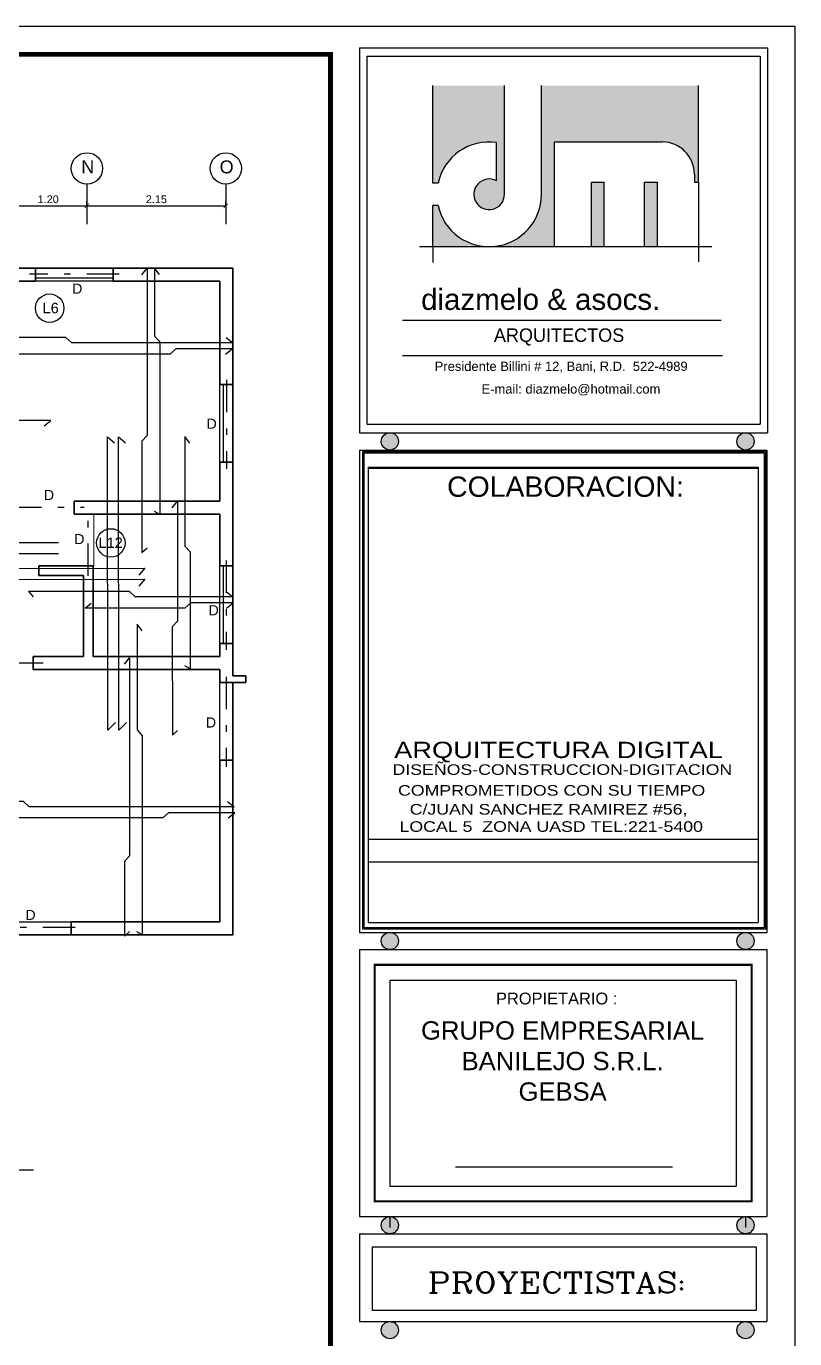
# Model space of a CAD drawing. Header units: feet. Extents: x 317 to 512, y -141 to 162.
# Drawn here: x 440.6 to 452.47, y -18.75 to 1.53 of the extents above; entities that cross this region are included whole.
import ezdxf
from ezdxf.enums import TextEntityAlignment as Align

# ---------------------------------------------------------------- set-up
doc = ezdxf.new("R2010")
doc.units = ezdxf.units.FT
doc.header["$MEASUREMENT"] = 0
doc.linetypes.add('DASHDOT', pattern=[1, 0.5, -0.25, 0, -0.25])
for name, color, linetype in [('ACERO', 4, 'Continuous'), ('DIM', 10, 'Continuous'), ('HOJA', 7, 'Continuous'), ('MARCO', 1, 'Continuous'), ('MUROS', 7, 'Continuous'), ('PERT-VENT', 8, 'Continuous'), ('TARGETA', 3, 'Continuous'), ('TEXTO', 2, 'Continuous'), ('TEXTOS', 3, 'Continuous'), ('TEXXT', 2, 'Continuous'), ('VENTANA', 8, 'Continuous'), ('VIGAS', 4, 'DASHDOT')]:
    doc.layers.add(name, color=color, linetype=linetype)
doc.layers.add('closet', color=8, linetype='Continuous', lineweight=5)
doc.styles.add('DAMIAN', font='arial.ttf', dxfattribs={"height": 0.12})
doc.styles.get("Standard").update_dxf_attribs({"font": 'arial.ttf'})
doc.styles.add('TITTEXTM', font='romanc.shx')
doc.dimstyles.new('KEILY', dxfattribs={"dimtxt": 0.12, "dimasz": 0.07, "dimexe": 0.07, "dimexo": 0.25, "dimgap": 0.04, "dimtad": 1, "dimzin": 1, "dimdsep": 46, "dimtxsty": 'Standard', "dimblk": 'ARCHTICK', "dimcen": 2.5, "dimclrd": 256, "dimclre": 256, "dimclrt": 7, "dimazin": 0, "dimtfac": 1, "dimtix": 1, "dimtmove": 2, "dimatfit": 1, "dimfxl": 0.35, "dimfxlon": 1, "dimtolj": 1, "dimtzin": 1, "dimarcsym": 0})

# ---------------------------------------------------------------- blocks, each defined once
blk = doc.blocks.new('A$C6FFE63EF')
at = {"layer": 'TEXTO', "ltscale": 0.05}
h = blk.add_hatch(color=256, dxfattribs=at)
h.paths.add_polyline_path([(1.319, 2.87), (1.319, 2.479, 3.622679), (1.401, 2.342), (1.401, 3.449), (0.672, 3.449), (0.672, 2.457), (0.725, 2.457, -0.391497)])
h.paths.add_polyline_path([(1.246, 1.809, -0.351969), (0.725, 2.227), (0.672, 2.227), (0.672, 1.809)])
h.paths.add_polyline_path([(1.91, 2.875), (3.008, 2.875, -0.414214), (3.336, 2.547), (3.336, 2.466), (3.377, 2.466), (3.377, 3.449), (1.779, 3.449), (1.779, 2.342, -0.414214), (1.246, 1.809), (1.91, 1.809)])
h.paths.add_polyline_path([(2.418, 2.465), (2.287, 2.465), (2.287, 1.809), (2.418, 1.809)], flags=17)
h.paths.add_polyline_path([(2.959, 2.465), (2.828, 2.465), (2.828, 1.809), (2.959, 1.809)], flags=17)
for p, q in [((0.671, 2.456), (0.671, 3.448)), ((1.401, 2.341), (1.401, 3.448)), ((1.778, 2.341), (1.778, 3.448)), ((3.377, 2.465), (3.377, 3.448)), ((1.319, 2.479), (1.319, 2.869)), ((1.909, 1.808), (1.909, 2.874)), ((1.909, 2.874), (3.008, 2.874)), ((3.336, 2.546), (3.336, 2.465)), ((0.725, 2.456), (0.671, 2.456)), ((2.287, 1.808), (2.287, 2.464)), ((2.287, 2.464), (2.418, 2.464)), ((2.418, 1.808), (2.418, 2.464)), ((2.828, 1.808), (2.828, 2.464)), ((2.828, 2.464), (2.959, 2.464)), ((2.959, 1.808), (2.959, 2.464)), ((3.336, 2.465), (3.377, 2.465)), ((3.377, 2.465), (3.377, 1.653)), ((0.671, 1.808), (0.671, 2.227)), ((0.725, 2.227), (0.671, 2.227)), ((0.534, 1.808), (3.512, 1.808)), ((0.671, 1.808), (0.671, 1.647)), ((0.362, 1.057), (3.61, 1.057)), ((0.362, 0.698), (3.622, 0.698))]:
    blk.add_line(p, q, dxfattribs=at)
for centre, radius, start, end in [((1.245, 2.341), 0.533, 82.0412, 167.5619), ((3.008, 2.546), 0.328, 0, 90), ((1.245, 2.341), 0.156, 61.7263, 0), ((1.245, 2.341), 0.533, 192.4381, 0)]:
    blk.add_arc(centre, radius, start, end, dxfattribs=at)
at = {"layer": 'TEXTO', "ltscale": 0.3, "width": 13.01141, "attachment_point": 1}
for s, insert, char_height in [('{\\fSwis721 Blk BT|b0|i0|c0|p34;diazmelo & asocs.}', (0.552, 1.378), 0.21489), ('{\\fComic Sans MS|b0|i0|c0|p66;ARQUITECTOS}', (1.293, 0.975), 0.13753), ('{\\fArial|b0|i0|c0|p34;Presidente Billini # 12, Bani, R.D.  522-4989}', (0.69, 0.636), 0.09455), ('{\\fArial|b0|i0|c0|p34;E-mail: diazmelo@hotmail.com}', (1.167, 0.405), 0.09455)]:
    blk.add_mtext(s, dxfattribs=dict(at, insert=insert, char_height=char_height))
blk = doc.blocks.new('_ArchTick')
at = {"color": 0, "linetype": 'ByBlock', "const_width": 0.15}
blk.add_lwpolyline([(-0.5, -0.5), (0.5, 0.5)], dxfattribs=at)
blk = doc.blocks.new('*D322')
at = {"layer": 'DEFPOINTS', "color": 0, "transparency": 16777216}
for p in [(440.339, -1.242), (441.534, -1.242), (441.534, -1.242)]:
    blk.add_point(p, dxfattribs=at)
at = {"layer": 'DIM', "lineweight": -2, "transparency": 16777216}
for p, q in [((440.339, -1.242), (440.339, -1.172)), ((441.534, -1.242), (441.534, -1.172)), ((440.339, -1.242), (441.534, -1.242))]:
    blk.add_line(p, q, dxfattribs=at)
at = {"layer": 'DIM', "lineweight": -2, "transparency": 16777216, "xscale": 0.07, "yscale": 0.07, "zscale": 0.07, "rotation": 180}
blk.add_blockref('_ArchTick', (440.339, -1.242), dxfattribs=at)
at = {"layer": 'DIM', "lineweight": -2, "transparency": 16777216, "xscale": 0.07, "yscale": 0.07, "zscale": 0.07}
blk.add_blockref('_ArchTick', (441.534, -1.242), dxfattribs=at)
at = {"layer": 'DIM', "color": 7, "transparency": 16777216, "insert": (440.936, -1.141), "char_height": 0.12, "attachment_point": 5}
blk.add_mtext('\\A1;1.20', dxfattribs=at)
blk = doc.blocks.new('*D323')
at = {"layer": 'DEFPOINTS', "color": 0, "transparency": 16777216}
for p in [(441.534, -1.242), (443.68, -1.242), (443.68, -1.242)]:
    blk.add_point(p, dxfattribs=at)
at = {"layer": 'DIM', "lineweight": -2, "transparency": 16777216}
for p, q in [((441.534, -1.242), (441.534, -1.172)), ((443.68, -1.242), (443.68, -1.172)), ((441.534, -1.242), (443.68, -1.242))]:
    blk.add_line(p, q, dxfattribs=at)
at = {"layer": 'DIM', "lineweight": -2, "transparency": 16777216, "xscale": 0.07, "yscale": 0.07, "zscale": 0.07, "rotation": 180}
blk.add_blockref('_ArchTick', (441.534, -1.242), dxfattribs=at)
at = {"layer": 'DIM', "lineweight": -2, "transparency": 16777216, "xscale": 0.07, "yscale": 0.07, "zscale": 0.07}
blk.add_blockref('_ArchTick', (443.68, -1.242), dxfattribs=at)
at = {"layer": 'DIM', "color": 7, "transparency": 16777216, "insert": (442.607, -1.141), "char_height": 0.12, "attachment_point": 5}
blk.add_mtext('\\A1;2.15', dxfattribs=at)

msp = doc.modelspace()

# ---------------------------------------------------------------- hatches: boundary and pattern name
at = {"layer": 'TEXTOS'}
h = msp.add_hatch(color=7, dxfattribs=at)
h.paths.add_polyline_path([(446.34795, -4.88082, 1), (446.08168, -4.88082, 1)])
h.paths.add_polyline_path([(451.84265, -4.88082, 1), (451.57638, -4.88082, 1)])
h = msp.add_hatch(color=7, dxfattribs=at)
h.paths.add_polyline_path([(446.34795, -12.59939, 1), (446.08168, -12.59939, 1)])
h.paths.add_polyline_path([(451.84265, -12.59939, 1), (451.57638, -12.59939, 1)])
h = msp.add_hatch(color=7, dxfattribs=at)
h.paths.add_polyline_path([(446.21482, -16.85781, 1), (446.21482, -17.12408, 1)])
h.paths.add_polyline_path([(451.70952, -16.85781, 1), (451.70952, -17.12408, 1)])
h = msp.add_hatch(color=7, dxfattribs=at)
h.paths.add_polyline_path([(446.21482, -18.47923, 1), (446.21482, -18.7455, 1)])
h.paths.add_polyline_path([(451.70952, -18.47923, 1), (451.70952, -18.7455, 1)])

# ---------------------------------------------------------------- linework, layer by layer
at = {"layer": 'ACERO'}
for p, q in [((438.0465, -6.44267), (441.09375, -6.44267)), ((438.0465, -6.61552), (441.09375, -6.61552))]:
    msp.add_line(p, q, dxfattribs=at)
for points in [[(442.38298, -2.30491), (442.46346, -2.20406), (442.46346, -4.78946), (442.38315, -4.87864), (442.38468, -6.59745), (442.46499, -6.5261)], [(442.6563, -2.30478), (442.57886, -2.20393), (442.57886, -3.25274), (442.65917, -3.34192), (442.65917, -6.00885), (442.57816, -5.9635)], [(443.68811, -3.27709), (443.78896, -3.35758), (441.29939, -3.35758), (441.21021, -3.27726), (439.33266, -3.27726), (439.404, -3.35757)], [(443.67503, -3.53127), (443.77578, -3.45067), (442.90908, -3.45067), (442.81999, -3.53109), (440.26816, -3.53109), (440.35927, -3.45419)], [(440.87405, -4.63927), (440.9748, -4.55867), (438.90908, -4.55867), (438.81999, -4.63908), (436.26816, -4.63908), (436.35927, -4.56218)], [(441.97795, -9.22333), (441.85882, -9.34066), (441.85252, -4.80896), (441.96238, -4.90075)], [(442.14803, -9.22333), (442.0289, -9.34066), (442.0226, -4.80896), (442.13245, -4.90075)], [(443.12567, -4.90793), (443.04823, -4.80708), (443.04823, -6.49745), (443.12854, -6.58663), (443.12854, -8.39517), (443.04753, -8.34982)], [(442.85235, -5.90491), (442.93283, -5.80406), (442.93283, -7.65653), (442.85252, -7.74571), (442.85405, -9.4211), (442.93436, -9.34975)], [(437.07078, -6.96557), (436.95345, -6.84644), (442.42762, -6.84013), (442.33583, -6.94999)], [(437.07078, -7.13564), (436.95345, -7.01651), (442.42762, -7.01021), (442.33583, -7.12007)], [(443.68811, -7.20167), (443.78896, -7.28215), (442.28089, -7.28215), (442.19171, -7.20184), (440.63201, -7.20184), (440.70335, -7.28215)], [(443.69208, -7.45585), (443.79283, -7.37525), (443.13762, -7.37525), (443.04853, -7.45567), (441.50912, -7.45567), (441.60024, -7.37876)], [(442.38584, -7.80734), (442.3084, -7.7065), (442.3084, -9.33851), (442.38872, -9.42769), (442.38872, -12.50406), (442.3077, -12.45871)], [(442.11252, -8.32373), (442.193, -8.22289), (442.193, -11.28467), (442.11269, -11.37385), (442.11423, -12.52299), (442.19454, -12.45165)], [(443.70653, -10.44414), (443.80737, -10.52462), (440.64262, -10.52462), (440.55344, -10.44431), (438.92365, -10.44431), (438.99499, -10.52462)], [(443.71656, -10.69832), (443.81731, -10.61772), (442.79524, -10.61772), (442.70615, -10.69814), (439.50002, -10.69814), (439.59113, -10.62123)]]:
    msp.add_lwpolyline(points, dxfattribs=at)
at = {"layer": 'closet'}
msp.add_line((441.63896, -6.80406), (441.63896, -6.00406), dxfattribs=at)
at = {"layer": 'HOJA', "color": 17, "linetype": 'Continuous'}
for p, q in [((445.87826, -11.02477), (451.90474, -11.02477)), ((445.87826, -11.37732), (451.90474, -11.37732))]:
    msp.add_line(p, q, dxfattribs=at)
at = {"layer": 'MARCO'}
msp.add_lwpolyline([(387.97006, 1.53326), (452.47006, 1.53326), (452.47006, -40.46674), (387.97006, -40.46674)], close=True, dxfattribs=at)
at = {"layer": 'MARCO', "const_width": 0.075}
msp.add_lwpolyline([(445.29759, 1.09923), (388.40409, 1.09923), (388.40409, -40.0327), (445.29759, -40.0327)], close=True, dxfattribs=at)
at = {"layer": 'MUROS', "lineweight": 35, "extrusion": (-2.36659e-12, 8.94772e-16, -1)}
for p, q in [((438.89216, -2.20406), (440.73896, -2.20406)), ((440.73896, -2.20406), (440.73896, -2.40406)), ((441.93896, -2.20406), (443.78896, -2.20406)), ((441.93896, -2.40406), (441.93896, -2.20406)), ((443.78896, -2.20406), (443.78896, -4.00406)), ((440.73896, -2.40406), (440.43896, -2.40406)), ((443.58896, -2.40406), (441.93896, -2.40406)), ((443.58896, -4.00406), (443.58896, -2.40406)), ((443.58896, -4.00406), (443.78896, -4.00406)), ((443.58896, -5.20406), (443.78896, -5.20406)), ((443.58896, -5.80406), (443.58896, -5.20406)), ((443.78896, -5.20406), (443.58896, -5.20406)), ((443.58896, -5.20406), (443.78896, -5.20406)), ((443.78896, -5.20406), (443.78896, -6.80406)), ((441.33896, -5.80406), (443.58896, -5.80406)), ((441.33896, -6.00406), (441.33896, -5.80406)), ((443.58896, -6.00406), (441.33896, -6.00406)), ((443.58896, -6.80406), (443.58896, -6.00406)), ((440.78896, -6.80406), (441.62896, -6.80406)), ((441.62896, -6.80406), (441.62896, -8.2045)), ((443.78896, -6.80406), (443.58896, -6.80406)), ((443.78896, -6.80406), (443.58896, -6.80406)), ((440.78896, -6.95406), (441.47896, -6.95406)), ((441.47896, -8.2045), (441.47896, -6.95406)), ((441.47896, -8.20406), (441.47896, -7.90406)), ((443.58896, -8.00406), (443.78896, -8.00406)), ((443.58975, -8.2045), (443.58975, -8.00738)), ((443.78896, -8.50406), (443.78896, -8.00406)), ((440.70549, -8.4045), (440.70549, -8.2045)), ((440.70549, -8.2045), (441.47896, -8.2045)), ((441.62896, -8.2045), (443.58975, -8.2045)), ((443.58896, -8.4045), (440.70549, -8.4045)), ((443.58896, -12.30406), (443.58896, -9.80406)), ((443.78896, -9.80406), (443.78896, -12.50406)), ((441.28896, -12.50406), (441.28896, -12.30406)), ((441.28896, -12.30406), (443.58896, -12.30406)), ((443.78896, -12.50406), (441.28896, -12.50406))]:
    msp.add_line(p, q, dxfattribs=at)
at = {"layer": 'MUROS', "lineweight": 35}
for p, q in [((440.78896, -6.95406), (440.78896, -6.80406)), ((443.58896, -8.60406), (443.58896, -8.4045)), ((443.98896, -8.50406), (443.78896, -8.50406)), ((443.98896, -8.60406), (443.58896, -8.60406)), ((443.78896, -9.80406), (443.58896, -9.80406))]:
    msp.add_line(p, q, dxfattribs=at)
at = {"layer": 'MUROS', "lineweight": 35, "extrusion": (2.36783e-12, 8.94772e-16, -1)}
msp.add_line((443.98896, -8.60406), (443.98896, -8.50406), dxfattribs=at)
at = {"layer": 'PERT-VENT', "extrusion": (-8.94772e-16, 2.36783e-12, -1)}
for p, q in [((441.93895, -2.20406), (440.73895, -2.20406)), ((440.73895, -2.35406), (441.93895, -2.35406)), ((440.08896, -12.50406), (441.28896, -12.50406))]:
    msp.add_line(p, q, dxfattribs=at)
at = {"layer": 'PERT-VENT', "extrusion": (2.36783e-12, 8.94772e-16, -1)}
for p, q in [((440.73896, -2.20406), (441.93896, -2.20406)), ((441.93896, -2.40406), (440.73896, -2.40406)), ((443.63896, -4.00406), (443.63896, -5.20406)), ((443.78896, -5.20406), (443.78896, -4.00406)), ((443.63896, -6.80406), (443.63896, -8.00406)), ((443.78896, -8.00406), (443.78896, -6.80406)), ((443.78896, -9.80406), (443.78896, -8.60406)), ((440.08896, -12.30406), (441.28896, -12.30406)), ((441.28896, -12.50406), (440.08896, -12.50406))]:
    msp.add_line(p, q, dxfattribs=at)
at = {"layer": 'PERT-VENT', "extrusion": (8.94772e-16, -2.36783e-12, -1)}
for p, q in [((443.58896, -5.20406), (443.58896, -4.00406)), ((443.78896, -4.00406), (443.78896, -5.20406)), ((443.58896, -8.00406), (443.58896, -6.80406)), ((443.78896, -6.80406), (443.78896, -8.00406)), ((443.58896, -9.80406), (443.58896, -8.60406)), ((443.78896, -8.60406), (443.78896, -9.80406))]:
    msp.add_line(p, q, dxfattribs=at)
at = {"layer": 'TARGETA', "color": 3}
for p, q in [((445.74434, 1.20135), (452.05064, 1.20135)), ((445.74434, 1.20135), (445.74434, -4.74768)), ((445.86061, 1.07026), (451.93437, 1.07026)), ((445.86061, 1.07026), (445.86061, -4.61351)), ((451.93437, 1.07026), (451.93437, -4.61351)), ((452.05064, 1.20135), (452.05064, -4.74768)), ((445.86061, -4.61351), (451.91646, -4.61351)), ((451.91646, -4.61351), (451.93437, -4.61351)), ((445.74434, -4.74768), (452.05064, -4.74768)), ((445.87826, -5.2812), (445.87826, -12.30214)), ((445.87826, -5.2812), (451.90474, -5.2812)), ((445.87826, -5.29448), (445.87826, -12.31542)), ((445.87826, -5.29448), (451.90474, -5.29448)), ((445.87826, -5.29448), (445.87826, -12.31542)), ((451.90474, -5.2812), (451.90474, -12.30214)), ((451.90474, -5.29448), (451.90474, -12.31542)), ((451.90474, -5.29448), (451.90474, -12.31542)), ((445.87826, -12.31542), (451.90474, -12.31542)), ((445.87826, -12.31542), (451.90474, -12.31542)), ((445.74434, -12.73253), (452.03866, -12.73253)), ((445.74434, -12.73253), (445.74434, -16.85781)), ((452.03866, -12.73253), (452.03866, -16.85781)), ((446.21563, -13.20382), (451.56737, -13.20382)), ((446.21563, -13.20382), (446.21563, -16.38652)), ((451.56737, -13.20382), (451.56737, -16.38652)), ((446.21563, -16.38652), (451.56737, -16.38652)), ((445.74434, -16.85781), (452.03866, -16.85781)), ((445.74434, -17.12408), (445.74434, -18.47923)), ((445.74434, -17.12408), (452.03866, -17.12408)), ((452.03866, -17.12408), (452.03866, -18.47923)), ((445.94444, -18.30909), (445.94444, -17.32418)), ((445.94444, -17.32418), (451.87595, -17.32418)), ((451.87595, -17.32418), (451.87595, -18.30909)), ((451.87595, -18.30909), (445.94444, -18.30909)), ((445.74434, -18.47923), (452.03866, -18.47923))]:
    msp.add_line(p, q, dxfattribs=at)
at = {"layer": 'TEXTO'}
for centre in [(440.95822, -2.82292), (441.90383, -6.44957)]:
    msp.add_circle(centre, 0.21997, dxfattribs=at)
at = {"layer": 'TEXTOS', "color": 7}
for p, q in [((445.74434, -5.01647), (445.74434, -12.46626)), ((445.74434, -5.01647), (452.03866, -5.01647)), ((445.74434, -5.01647), (452.03866, -5.01647)), ((445.74434, -5.01647), (452.03866, -5.01647)), ((445.79534, -12.41476), (445.79534, -5.03648)), ((445.79534, -5.03648), (452.01865, -5.03648)), ((445.81535, -12.39475), (445.81535, -5.05649)), ((445.81535, -5.05649), (451.99864, -5.05649)), ((451.99864, -5.05649), (451.99864, -12.39475)), ((452.01865, -5.03648), (452.01865, -12.41476)), ((452.03866, -5.01647), (452.03866, -12.46626)), ((445.74434, -12.46626), (452.03866, -12.46626)), ((452.01865, -12.41476), (445.79534, -12.41476)), ((451.99864, -12.39475), (445.81535, -12.39475)), ((445.74434, -12.73253), (452.03866, -12.73253)), ((446.21482, -16.85781), (446.21482, -17.0258)), ((451.70952, -16.85781), (451.70952, -17.0258))]:
    msp.add_line(p, q, dxfattribs=at)
for centre in [(446.21482, -4.88082), (451.70952, -4.88082), (446.21482, -12.59939), (446.21482, -12.59939), (451.70952, -12.59939), (451.70952, -12.59939), (446.21482, -16.99095), (451.70952, -16.99095), (446.21482, -18.61236), (451.70952, -18.61236)]:
    msp.add_circle(centre, 0.13313, dxfattribs=at)
at = {"layer": 'TEXXT', "color": 4}
msp.add_line((440.70995, -16.13875), (439.17577, -16.13875), dxfattribs=at)
at = {"layer": 'TEXXT'}
msp.add_line((447.22786, -16.08917), (450.58251, -16.08917), dxfattribs=at)
at = {"layer": 'TEXXT', "const_width": 0.03142}
msp.add_lwpolyline([(445.97999, -12.96818), (451.80301, -12.96818), (451.80301, -16.62217), (445.97999, -16.62217), (445.97999, -12.96818)], dxfattribs=at)
at = {"layer": 'VENTANA'}
for p, q in [((441.53396, -0.90674), (441.53396, -1.52468)), ((443.68022, -0.90674), (443.68022, -1.52468))]:
    msp.add_line(p, q, dxfattribs=at)
for centre in [(441.53396, -0.66385), (443.68022, -0.66385)]:
    msp.add_circle(centre, 0.24289, dxfattribs=at)
at = {"layer": 'VIGAS'}
for p, q in [((442.03223, -2.29875), (440.64765, -2.29875)), ((443.69179, -3.93116), (443.69179, -5.30709)), ((440.33504, -5.89551), (441.49009, -5.89551)), ((441.55242, -6.95937), (441.55242, -5.90662)), ((443.68638, -6.72243), (443.68638, -8.10397)), ((440.85896, -8.30702), (439.55922, -8.30702)), ((443.6873, -8.51695), (443.6873, -9.90901)), ((441.35152, -12.39257), (439.99013, -12.39257))]:
    msp.add_line(p, q, dxfattribs=at)

# ---------------------------------------------------------------- block references
at = {"xscale": 1.516622773005782, "yscale": 1.516622773005782, "zscale": 1.516622773005782}
msp.add_blockref('A$C6FFE63EF', (445.86061, -4.61351), dxfattribs=at)

# ---------------------------------------------------------------- texts
at = {"layer": 'TEXTOS', "linetype": 'Continuous', "ltscale": 0.9}
for s, height, p in [('D', 0.156, (441.30635, -2.59912)), ('L6', 0.161, (440.84969, -2.90056)), ('D', 0.156, (443.38328, -4.68649)), ('D', 0.156, (440.86948, -5.78705)), ('D', 0.156, (441.3388, -6.46856)), ('L12', 0.161, (441.71372, -6.52721)), ('D', 0.156, (443.41429, -7.56782)), ('D', 0.156, (443.37234, -9.30215)), ('D', 0.156, (440.5837, -12.27521))]:
    msp.add_text(s, height=height, dxfattribs=at).set_placement(p)
at = {"layer": 'TEXTOS', "color": 7, "width": 1.2}
for s, height, style, p in [('ARQUITECTURA DIGITAL', 0.2513567, 'DAMIAN', (446.28017, -9.52168)), ('DISEÑOS-CONSTRUCCION-DIGITACION', 0.1633819, 'DAMIAN', (446.25498, -9.87023)), ('COMPROMETIDOS CON SU TIEMPO', 0.1633819, 'DAMIAN', (446.34064, -10.19145)), ('C/JUAN SANCHEZ RAMIREZ #56,  ', 0.1633819, 'DAMIAN', (446.52094, -10.48362)), ('LOCAL 5  ZONA UASD TEL:221-5400', 0.1633819, 'DAMIAN', (446.3635, -10.75027)), ('PROYECTISTAS:', 0.3151118, 'TITTEXTM', (446.79779, -17.71878))]:
    msp.add_text(s, height=height, dxfattribs=dict(at, style=style)).set_placement(p, align=Align.TOP_LEFT)
at = {"layer": 'TEXTOS', "color": 7, "style": 'DAMIAN'}
for s, insert, char_height, width, attachment_point in [('COLABORACION:', (447.09898, -5.42293), 0.3141959, 5.8070369, 1), ('PROPIETARIO :', (447.85447, -13.39763), 0.1815801, 4.1949542, 1), ('GRUPO EMPRESARIAL\\PBANILEJO S.R.L.\\PGEBSA', (448.88383, -13.84054), 0.2832023, 6.5426812, 2)]:
    msp.add_mtext(s, dxfattribs=dict(at, insert=insert, char_height=char_height, width=width, attachment_point=attachment_point))
at = {"layer": 'TEXXT', "style": 'DAMIAN'}
for s, p in [('N', (441.54659, -0.73949)), ('O', (443.69285, -0.73949))]:
    msp.add_text(s, height=0.19968, dxfattribs=at).set_placement(p, align=Align.CENTER)

# ---------------------------------------------------------------- dimensions: what is measured, and where the dimension line sits
at = {"layer": 'DIM'}
for base, p1, p2, picture, middle in [((441.5339556392, -1.242027726), (440.3389556392, -1.242027726), (441.5339556392, -1.242027726), '*D322', (440.9364556392, -1.1407589675)), ((443.68022, -1.24203), (441.53396, -1.24203), (443.68022, -1.24203), '*D323', (442.60709, -1.14076))]:
    dim = msp.add_linear_dim(base=base, p1=p1, p2=p2, dimstyle='KEILY', override={"dimfxl": 0.06}, dxfattribs=at)
    dim.commit()
    dim.dimension.update_dxf_attribs({"geometry": picture, "text_midpoint": middle})

doc.saveas('drawing.dxf')
